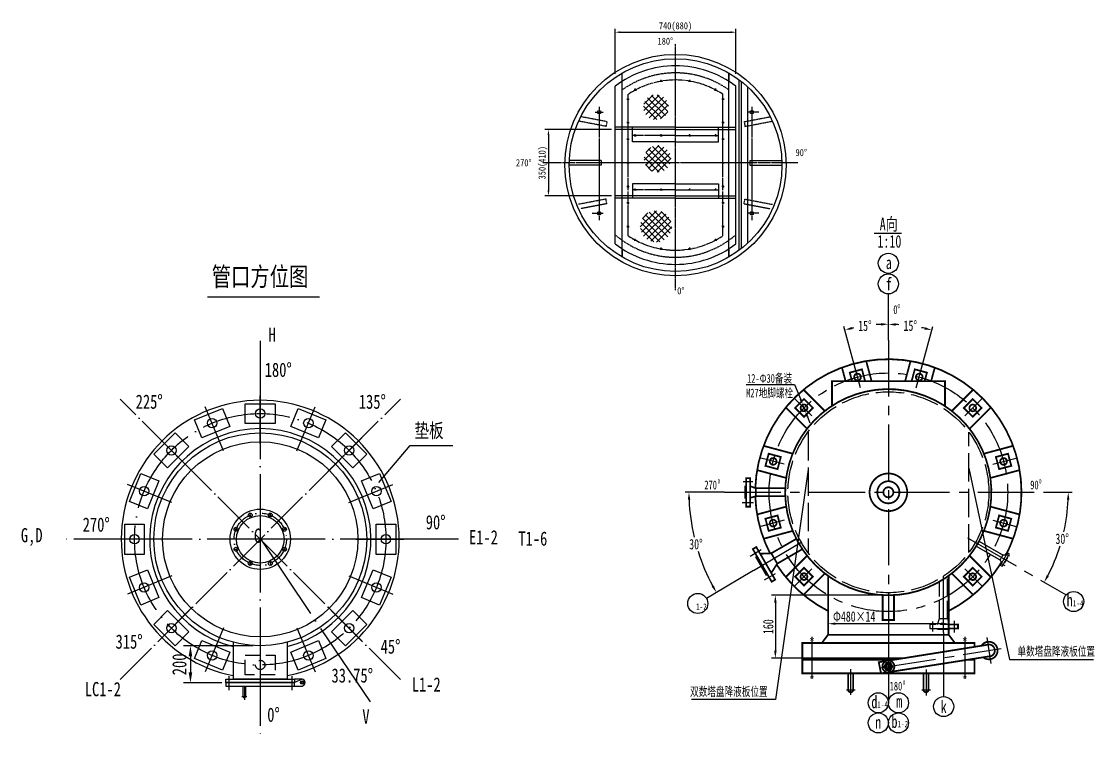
# Model space of a CAD drawing. Extents: x -399 to 594, y 0 to 841.
# Drawn here: x -398.5 to -35.7, y 577.5 to 819.8 of the extents above; entities that cross this region are included whole.
import ezdxf

# ---------------------------------------------------------------- set-up
doc = ezdxf.new("R2010")
doc.units = 0
for name, pattern in [('ACAD_ISO02W100', [15, 12, -3]), ('CENTER2', [28.575, 19.05, -3.175, 3.175, -3.175]), ('DASHDOT-L', [90, 80, -5, 0, -5]), ('DASHDOT-M', [36, 30, -3, 0, -3]), ('DASHDOT-S', [14, 10, -2, 0, -2]), ('HIDDEN-M', [7, 5, -2])]:
    doc.linetypes.add(name, pattern=pattern)
doc.layers.get('0').update_dxf_attribs({"linetype": 'CONTINUOUS'})
doc.layers.get('DEFPOINTS').update_dxf_attribs({"linetype": 'CONTINUOUS'})
for name, color, linetype in [('CDR_DIM', 7, 'CONTINUOUS'), ('CDR_DWG1', 4, 'CONTINUOUS'), ('CDR_DWG3', 1, 'DASHDOT-M'), ('CDR_DWG5', 6, 'HIDDEN-M'), ('中心层', 1, 'CENTER2'), ('剖面层', 4, 'CONTINUOUS'), ('实线层', 5, 'CONTINUOUS'), ('标注层', 3, 'CONTINUOUS')]:
    doc.layers.add(name, color=color, linetype=linetype)
doc.styles.add('HZ', font='SIMFANG.TTF', dxfattribs={"width": 0.75, "height": 60})
doc.styles.get("Standard").update_dxf_attribs({"font": 'SIMFANG.TTF', "width": 0.7})
doc.dimstyles.get("Standard").update_dxf_attribs({"dimscale": 0, "dimtxt": 3.5, "dimasz": 2.5, "dimexe": 1.25, "dimexo": 0, "dimtad": 1, "dimdec": 0, "dimzin": 1, "dimdsep": 46, "dimlunit": 6, "dimtxsty": 'Standard', "dimcen": 2.5, "dimadec": 0, "dimazin": 0, "dimtp": 1, "dimtm": 2, "dimtfac": 1, "dimtdec": 0, "dimtmove": 0, "dimatfit": 3, "dimfxl": 0, "dimtolj": 1, "dimtzin": 9, "dimarcsym": 0})
pattern_1 = [(45, (384, -3815), (-26.5165, 26.5165), []), (135, (384, -3815), (-26.5165, -26.5165), [])]

# ---------------------------------------------------------------- blocks, each defined once
blk = doc.blocks.new('*D0')
at = {"layer": 'DEFPOINTS', "color": 0}
for p in [(-160.59, 660.45), (-50.21, 660.45), (-171.57, 648.65), (-132.33, 644.93), (-150.74, 633.99)]:
    blk.add_point(p, dxfattribs=at)
at = {"layer": '标注层', "color": 0, "lineweight": -2}
for p, q in [((-160.59, 660.45), (-173.88, 660.45)), ((-150.74, 633.99), (-164.38, 625.89))]:
    blk.add_line(p, q, dxfattribs=at)
for start, end in [(182.1564, 193.2436), (197.4934, 208.5589)]:
    blk.add_arc((-106.2, 660.45), 66.43, start, end, dxfattribs=at)
at = {"layer": '标注层', "color": 0}
for points in [[(-173, 657.95), (-172.16, 657.96), (-172.63, 660.45)], [(-164.18, 628.9), (-164.91, 628.49), (-163.31, 626.52)]]:
    blk.add_solid(points, dxfattribs=at)
at = {"layer": '标注层', "color": 0, "insert": (-170.25, 642.86), "char_height": 3.5, "attachment_point": 5}
blk.add_mtext('\\A1;30%%D', dxfattribs=at)
blk = doc.blocks.new('*D1')
at = {"layer": 'DEFPOINTS', "color": 0}
for p in [(-95.26, 716.43), (-105.13, 711.94), (-93.56, 703.66), (-95.67, 695.77), (-105.13, 596.98)]:
    blk.add_point(p, dxfattribs=at)
at = {"layer": '标注层', "color": 0, "lineweight": -2}
for p, q in [((-105.13, 711.94), (-105.13, 718.54)), ((-93.56, 703.66), (-90.1, 716.56))]:
    blk.add_line(p, q, dxfattribs=at)
for start, end in [(86.3931, 87.4796), (77.5204, 78.5717)]:
    blk.add_arc((-105.13, 660.45), 56.84, start, end, dxfattribs=at)
at = {"layer": '标注层', "color": 0}
for points in [[(-102.64, 716.82), (-102.63, 717.65), (-105.13, 717.29)], [(-92.75, 716.35), (-92.95, 715.54), (-90.42, 715.35)]]:
    blk.add_solid(points, dxfattribs=at)
at = {"layer": '标注层', "color": 0, "insert": (-97.72, 716.8), "char_height": 3.5, "attachment_point": 5}
blk.add_mtext('\\A1;15°', dxfattribs=at)
blk = doc.blocks.new('*D2')
at = {"layer": 'DEFPOINTS', "color": 0}
for p in [(-110.09, 717.13), (-105.13, 711.94), (-116.71, 703.66), (-114.6, 695.77), (-105.13, 596.98)]:
    blk.add_point(p, dxfattribs=at)
at = {"layer": '标注层', "color": 0, "lineweight": -2}
for p, q in [((-105.13, 711.94), (-105.13, 718.59)), ((-116.71, 703.66), (-120.18, 716.61))]:
    blk.add_line(p, q, dxfattribs=at)
for start, end in [(101.9435, 102.482), (92.518, 94.1197)]:
    blk.add_arc((-105.13, 660.45), 56.89, start, end, dxfattribs=at)
at = {"layer": '标注层', "color": 0}
for points in [[(-117.33, 715.59), (-117.53, 716.4), (-119.86, 715.41)], [(-107.64, 717.71), (-107.62, 716.87), (-105.13, 717.34)]]:
    blk.add_solid(points, dxfattribs=at)
at = {"layer": '标注层', "color": 0, "insert": (-113.06, 716.79), "char_height": 3.5, "attachment_point": 5}
blk.add_mtext('\\A1;15°', dxfattribs=at)
blk = doc.blocks.new('*D29')
at = {"color": 0, "lineweight": -2}
for p, q in [((-125.53, 616.72), (-125.53, 614.74)), ((-87.3, 615.99), (-123.03, 615.99)), ((-84.8, 616.72), (-84.8, 614.74))]:
    blk.add_line(p, q, dxfattribs=at)
at = {"color": 0}
for points in [[(-123.03, 616.4), (-123.03, 615.57), (-125.53, 615.99)], [(-87.3, 616.4), (-87.3, 615.57), (-84.8, 615.99)]]:
    blk.add_solid(points, dxfattribs=at)
at = {"layer": 'DEFPOINTS', "color": 0}
for p in [(-125.53, 616.72), (-125.53, 615.99), (-84.8, 616.72)]:
    blk.add_point(p, dxfattribs=at)
at = {"color": 0, "insert": (-116.7, 618.36), "char_height": 3.5, "attachment_point": 5}
blk.add_mtext('\\A1;Φ480×14', dxfattribs=at)
blk = doc.blocks.new('*D30')
at = {"color": 0, "lineweight": -2}
for p, q in [((-105.13, 625.6), (-144.63, 625.6)), ((-143.38, 623.1), (-143.38, 606.85)), ((-134.25, 604.35), (-144.63, 604.35))]:
    blk.add_line(p, q, dxfattribs=at)
at = {"color": 0}
for points in [[(-143.8, 623.1), (-142.96, 623.1), (-143.38, 625.6)], [(-143.8, 606.85), (-142.96, 606.85), (-143.38, 604.35)]]:
    blk.add_solid(points, dxfattribs=at)
at = {"layer": 'DEFPOINTS', "color": 0}
for p in [(-105.13, 625.6), (-143.38, 604.35), (-134.25, 604.35)]:
    blk.add_point(p, dxfattribs=at)
at = {"color": 0, "insert": (-145.76, 614.98), "char_height": 3.5, "attachment_point": 5, "rotation": 90}
blk.add_mtext('\\A1;160', dxfattribs=at)
blk = doc.blocks.new('*D33')
at = {"color": 0, "lineweight": -2}
blk.add_line((-50.21, 660.45), (-42.98, 660.45), dxfattribs=at)
for start, end in [(347.3028, 357.6465), (332.3535, 342.6721)]:
    blk.add_arc((-105.1, 660.45), 60.87, start, end, dxfattribs=at)
at = {"color": 0}
for points in [[(-44.7, 657.96), (-43.87, 657.95), (-44.23, 660.45)], [(-50.82, 632.01), (-51.55, 632.41), (-52.39, 630.02)]]:
    blk.add_solid(points, dxfattribs=at)
at = {"layer": 'DEFPOINTS', "color": 0}
for p in [(-160.59, 660.45), (-50.21, 660.45), (-78.4, 645.04), (-47.9, 639.64), (-44.96, 625.73)]:
    blk.add_point(p, dxfattribs=at)
at = {"color": 0, "insert": (-46.31, 644.7), "char_height": 3.5, "attachment_point": 5}
blk.add_mtext('\\A1;30°', dxfattribs=at)
blk = doc.blocks.new('Y1')
at = {"layer": 'CDR_DWG3'}
h = blk.add_hatch(dxfattribs=at)
h.set_pattern_fill('ANSI37', color=256, scale=300, style=0)
h.set_pattern_definition(pattern_1)
h.paths.add_polyline_path([(1046, 190, 1), (834, 190, 1)])
h = blk.add_hatch(dxfattribs=at)
h.set_pattern_fill('ANSI37', color=256, scale=300, style=0)
h.set_pattern_definition(pattern_1)
h.paths.add_polyline_path([(840, -248, 0.071902), (844.6, -280), (1061.4, -280, 0.071902), (1066, -248, 1)])
h.paths.add_polyline_path([(1061.4, -280), (844.6, -280, 0.747409)])
h.paths.add_polyline_path([(807, -819, 1), (1073, -819, 1)])
at = {"layer": 'CDR_DIM'}
for p, q in [((594, 470.9), (594, 854)), ((639, 824), (1571, 824)), ((1616, 470.9), (1616, 854)), ((564, 0), (0, 0)), ((30, -45), (30, -515)), ((564, -560), (0, -560))]:
    blk.add_line(p, q, dxfattribs=at)
for points in [[(639, 831.5), (639, 816.5), (594, 824)], [(1571, 831.5), (1571, 816.5), (1616, 824)], [(22.5, -45), (37.5, -45), (30, 0)], [(22.5, -515), (37.5, -515), (30, -560)]]:
    blk.add_solid(points, dxfattribs=at)
at = {"layer": 'CDR_DWG1'}
for p, q in [((655, 409.3), (655, 479.4)), ((1555, 479.4), (1555, 409.3)), ((594, -966.7), (594, 366.7)), ((985, 409.9), (974, 409.9)), ((974, 409.9), (985, 409.9)), ((985, 403.9), (985, 421.9)), ((985, 409.9), (985, 409.9)), ((985, 409.9), (985, 409.9)), ((985, 409.9), (985, 403.9)), ((985, 409.9), (994, 409.9)), ((1225, 409.9), (1214, 409.9)), ((1214, 409.9), (1225, 409.9)), ((1225, 403.9), (1225, 421.9)), ((1225, 409.9), (1225, 409.9)), ((1225, 409.9), (1225, 409.9)), ((1225, 409.9), (1225, 403.9)), ((1225, 409.9), (1234, 409.9)), ((1616, -966.7), (1616, 366.7)), ((1643, -1021.5), (1643, 421.5)), ((1663, -1006.1), (1663, 406.1)), ((765, 334.7), (754, 334.7)), ((754, 334.7), (765, 334.7)), ((765, 328.7), (765, 346.7)), ((765, 334.7), (765, 334.7)), ((765, 334.7), (765, 334.7)), ((765, 334.7), (765, 328.7)), ((765, 334.7), (774, 334.7)), ((1445, 334.7), (1434, 334.7)), ((1434, 334.7), (1445, 334.7)), ((1445, 328.7), (1445, 346.7)), ((1445, 334.7), (1445, 334.7)), ((1445, 334.7), (1445, 334.7)), ((1445, 334.7), (1445, 328.7)), ((1445, 334.7), (1454, 334.7)), ((1716.7, -960.2), (1716.7, 360.2)), ((694, 259), (705, 259)), ((705, 259), (694, 259)), ((705, 253), (705, 271)), ((705, 259), (714, 259)), ((705, 259), (705, 253)), ((705, 259), (705, 259)), ((705, 259), (705, 259)), ((1505, 259), (1496, 259)), ((1505, 253), (1505, 271)), ((1505, 259), (1505, 259)), ((1505, 259), (1505, 259)), ((1505, 259), (1516, 259)), ((1516, 259), (1505, 259)), ((1505, 259), (1505, 253)), ((1105, 20), (594, 20)), ((1105, 0), (594, 0)), ((694, 59), (705, 59)), ((705, 59), (694, 59)), ((705, 53), (705, 71)), ((705, 59), (714, 59)), ((705, 59), (705, 53)), ((705, 59), (705, 59)), ((705, 59), (705, 59)), ((1105, 20), (1616, 20)), ((1105, 0), (1616, 0)), ((1505, 59), (1496, 59)), ((1505, 53), (1505, 71)), ((1505, 59), (1505, 59)), ((1505, 59), (1505, 59)), ((1505, 59), (1516, 59)), ((1516, 59), (1505, 59)), ((1505, 59), (1505, 53)), ((694, -80), (705, -80)), ((705, -80), (694, -80)), ((705, -86), (705, -68)), ((705, -80), (714, -80)), ((705, -80), (705, -86)), ((705, -80), (705, -80)), ((705, -80), (705, -80)), ((754, -51), (765, -51)), ((765, -51), (754, -51)), ((765, -57), (765, -39)), ((765, -51), (774, -51)), ((765, -51), (765, -57)), ((765, -51), (765, -51)), ((765, -51), (765, -51)), ((985, -51), (974, -51)), ((974, -51), (985, -51)), ((985, -57), (985, -39)), ((985, -51), (985, -51)), ((985, -51), (985, -51)), ((985, -51), (985, -57)), ((985, -51), (994, -51)), ((1225, -51), (1214, -51)), ((1214, -51), (1225, -51)), ((1225, -57), (1225, -39)), ((1225, -51), (1225, -51)), ((1225, -51), (1225, -51)), ((1225, -51), (1225, -57)), ((1225, -51), (1234, -51)), ((1445, -51), (1434, -51)), ((1434, -51), (1445, -51)), ((1445, -57), (1445, -39)), ((1445, -51), (1445, -51)), ((1445, -51), (1445, -51)), ((1445, -51), (1445, -57)), ((1445, -51), (1454, -51)), ((1505, -80), (1496, -80)), ((1505, -86), (1505, -68)), ((1505, -80), (1505, -80)), ((1505, -80), (1505, -80)), ((1505, -80), (1516, -80)), ((1516, -80), (1505, -80)), ((1505, -80), (1505, -86)), ((705, -286), (705, -268)), ((1505, -286), (1505, -268)), ((694, -280), (705, -280)), ((705, -280), (694, -280)), ((705, -280), (714, -280)), ((705, -280), (705, -286)), ((705, -280), (705, -280)), ((705, -280), (705, -280)), ((1505, -280), (1496, -280)), ((1505, -280), (1505, -280)), ((1505, -280), (1505, -280)), ((1505, -280), (1516, -280)), ((1516, -280), (1505, -280)), ((1505, -280), (1505, -286)), ((705, -480), (694, -480)), ((694, -480), (705, -480)), ((705, -480), (705, -474)), ((705, -474), (705, -492)), ((705, -480), (705, -480)), ((705, -480), (705, -480)), ((705, -480), (714, -480)), ((765, -509), (754, -509)), ((754, -509), (765, -509)), ((765, -515), (765, -497)), ((765, -509), (765, -509)), ((765, -509), (765, -509)), ((765, -509), (765, -515)), ((765, -509), (774, -509)), ((985, -509), (974, -509)), ((974, -509), (985, -509)), ((985, -515), (985, -497)), ((985, -509), (985, -509)), ((985, -509), (985, -509)), ((985, -509), (985, -515)), ((985, -509), (994, -509)), ((1225, -509), (1214, -509)), ((1214, -509), (1225, -509)), ((1225, -515), (1225, -497)), ((1225, -509), (1225, -509)), ((1225, -509), (1225, -509)), ((1225, -509), (1225, -515)), ((1225, -509), (1234, -509)), ((1445, -509), (1434, -509)), ((1434, -509), (1445, -509)), ((1445, -515), (1445, -497)), ((1445, -509), (1445, -509)), ((1445, -509), (1445, -509)), ((1445, -509), (1445, -515)), ((1445, -509), (1454, -509)), ((1505, -480), (1496, -480)), ((1505, -474), (1505, -492)), ((1505, -480), (1505, -474)), ((1516, -480), (1505, -480)), ((1505, -480), (1516, -480)), ((1505, -480), (1505, -480)), ((1505, -480), (1505, -480)), ((1105, -560), (594, -560)), ((1105, -580), (594, -580)), ((705, -619), (694, -619)), ((694, -619), (705, -619)), ((705, -619), (705, -613)), ((705, -613), (705, -631)), ((705, -619), (705, -619)), ((705, -619), (705, -619)), ((705, -619), (714, -619)), ((1105, -560), (1616, -560)), ((1105, -580), (1616, -580)), ((1505, -619), (1496, -619)), ((1505, -613), (1505, -631)), ((1505, -619), (1505, -613)), ((1516, -619), (1505, -619)), ((1505, -619), (1516, -619)), ((1505, -619), (1505, -619)), ((1505, -619), (1505, -619)), ((705, -819), (705, -813)), ((705, -813), (705, -831)), ((1505, -813), (1505, -831)), ((1505, -819), (1505, -813)), ((705, -819), (694, -819)), ((694, -819), (705, -819)), ((705, -819), (705, -819)), ((705, -819), (705, -819)), ((705, -819), (714, -819)), ((1505, -819), (1496, -819)), ((1516, -819), (1505, -819)), ((1505, -819), (1516, -819)), ((1505, -819), (1505, -819)), ((1505, -819), (1505, -819)), ((765, -934.7), (754, -934.7)), ((754, -934.7), (765, -934.7)), ((765, -940.7), (765, -922.7)), ((765, -934.7), (765, -934.7)), ((765, -934.7), (765, -934.7)), ((765, -934.7), (765, -940.7)), ((765, -934.7), (774, -934.7)), ((1445, -934.7), (1434, -934.7)), ((1434, -934.7), (1445, -934.7)), ((1445, -940.7), (1445, -922.7)), ((1445, -934.7), (1445, -934.7)), ((1445, -934.7), (1445, -934.7)), ((1445, -934.7), (1445, -940.7)), ((1445, -934.7), (1454, -934.7)), ((655, -1009.3), (655, -1079.4)), ((985, -1009.9), (974, -1009.9)), ((974, -1009.9), (985, -1009.9)), ((985, -1015.9), (985, -997.9)), ((985, -1009.9), (985, -1009.9)), ((985, -1009.9), (985, -1009.9)), ((985, -1009.9), (985, -1015.9)), ((985, -1009.9), (994, -1009.9)), ((1225, -1009.9), (1214, -1009.9)), ((1214, -1009.9), (1225, -1009.9)), ((1225, -1015.9), (1225, -997.9)), ((1225, -1009.9), (1225, -1009.9)), ((1225, -1009.9), (1225, -1009.9)), ((1225, -1009.9), (1225, -1015.9)), ((1225, -1009.9), (1234, -1009.9)), ((1555, -1009.3), (1555, -1079.4))]:
    blk.add_line(p, q, dxfattribs=at)
for centre, radius in [((1105, -300), 936.5), ((1105, -300), 900), ((459, 148), 15), ((1751, 148), 15), ((459, -708), 15), ((1751, -708), 15)]:
    blk.add_circle(centre, radius, dxfattribs=at)
for start, end in [(90, 127.46909), (52.53091, 90), (232.53091, 270), (270, 307.46909)]:
    blk.add_arc((1105, -300), 840, start, end, dxfattribs=at)
at = {"layer": 'CDR_DWG3', "linetype": 'DASHDOT-S'}
blk.add_line((1105, -1358), (1105, 727), dxfattribs=at)
at = {"layer": 'CDR_DWG3'}
for p, q in [((705, -898.7), (705, 298.7)), ((1505, -898.7), (1505, 298.7)), ((459, 193), (459, -765)), ((1751, 193), (1751, -765)), ((425, 148), (493, 148)), ((1811, 148), (1717, 148)), ((2141, -280), (-19, -280)), ((399, -708), (493, -708)), ((1811, -708), (1717, -708))]:
    blk.add_line(p, q, dxfattribs=at)
at = {"layer": 'CDR_DWG3', "color": 1}
for p, q in [((1105, -51), (742, -51)), ((1105, -51), (1468, -51)), ((1105, -509), (742, -509)), ((1105, -509), (1468, -509))]:
    blk.add_line(p, q, dxfattribs=at)
at = {"layer": 'CDR_DWG3'}
for start, end in [(90, 123.74899), (56.25101, 90), (236.25101, 270), (270, 303.74899)]:
    blk.add_arc((1105, -300), 720, start, end, dxfattribs=at)
at = {"layer": 'CDR_DWG5'}
for p, q in [((655, -1079.4), (655, 479.4)), ((1555, -1079.4), (1555, 479.4)), ((524.8, 66.9), (303.5, 109.3)), ((1685.2, 66.9), (1906.5, 109.3)), ((517.2, 27.6), (285.5, 72)), ((524.8, 66.9), (517.2, 27.6)), ((742, -102), (742, 20)), ((1468, -102), (1468, 20)), ((1685.2, 66.9), (1692.8, 27.6)), ((1692.8, 27.6), (1924.5, 72)), ((1105, -102), (742, -102)), ((1105, -102), (1468, -102)), ((476, -260), (205.9, -260)), ((476, -260), (476, -300)), ((1734, -260), (2004.1, -260)), ((1734, -260), (1734, -300)), ((476, -300), (205, -300)), ((1734, -300), (2005, -300)), ((1105, -458), (742, -458)), ((742, -458), (742, -580)), ((1105, -458), (1468, -458)), ((1468, -458), (1468, -580)), ((517.2, -587.6), (285.5, -632)), ((524.8, -626.9), (303.5, -669.3)), ((524.8, -626.9), (517.2, -587.6)), ((1685.2, -626.9), (1692.8, -587.6)), ((1685.2, -626.9), (1906.5, -669.3)), ((1692.8, -587.6), (1924.5, -632))]:
    blk.add_line(p, q, dxfattribs=at)
for start, end in [(90, 125.23442), (54.76558, 90), (229.07063, 270), (270, 310.92937)]:
    blk.add_arc((1105, -300), 780, start, end, dxfattribs=at)
at = {"layer": 'CDR_DIM', "char_height": 60, "attachment_point": 5, "style": 'HZ'}
for s, insert in [('\\A1;740(880)', (1105, 870.5)), ('180°', (1019, 747.5)), ('90°', (2169, -194.5)), ('270°', (-179, -280.5)), ('0°', (1150, -1364.5))]:
    blk.add_mtext(s, dxfattribs=dict(at, insert=insert))
at = {"layer": 'CDR_DIM', "insert": (-16.5, -280), "char_height": 60, "attachment_point": 5, "rotation": 90, "style": 'HZ'}
blk.add_mtext('\\A1;350(410)', dxfattribs=at)

msp = doc.modelspace()

# ---------------------------------------------------------------- linework, layer by layer
at = {"color": 0, "linetype": 'ByBlock'}
msp.add_line((-133.26, 687.94), (-134.11, 690.07), dxfattribs=at)
for p, q in [((-119.27, 593.64), (-116.36, 593.64)), ((-93.77, 593.64), (-90.86, 593.64))]:
    msp.add_line(p, q)
for points, const_width in [([(-65.27, 639.16), (-66.36, 639.2), (-66.84, 638.37)], 0.425), ([(-66.74, 636.61), (-67.32, 637.54), (-66.84, 638.37)], 0.425), ([(-131.71, 611.08), (-130.39, 610.33)], 0.17), ([(-130.28, 611.11), (-131.65, 610.33)], 0.17), ([(-79.98, 611.11), (-78.61, 610.33)], 0.17), ([(-78.56, 611.08), (-79.88, 610.33)], 0.17), ([(-131.71, 598.3), (-130.39, 597.54)], 0.17), ([(-130.28, 598.33), (-131.65, 597.54)], 0.17), ([(-79.98, 598.33), (-78.61, 597.54)], 0.17), ([(-78.56, 598.3), (-79.88, 597.54)], 0.17)]:
    msp.add_lwpolyline(points, dxfattribs=dict(const_width=const_width))
msp.add_lwpolyline([(-65.19, 639.13), (-66.36, 639.2)])
at = {"const_width": 0.595}
for points in [[(-118.75, 593.64, 1), (-117.02, 593.64, 1)], [(-93.25, 593.64, 1), (-91.52, 593.64, 1)]]:
    msp.add_lwpolyline(points, format="xyb", dxfattribs=at)
at = {"layer": 'CDR_DIM'}
for p, q in [((-335.54, 726.64), (-297.62, 726.64)), ((-277.54, 663.76), (-266.98, 676.32)), ((-266.98, 676.32), (-252.5, 676.32)), ((-320.11, 608.53), (-343.74, 608.53)), ((-341.34, 604.93), (-341.34, 599.52)), ((-330.76, 595.92), (-343.74, 595.92))]:
    msp.add_line(p, q, dxfattribs=at)
for points in [[(-341.94, 604.93), (-340.74, 604.93), (-341.34, 608.53)], [(-341.94, 599.52), (-340.74, 599.52), (-341.34, 595.92)]]:
    msp.add_solid(points, dxfattribs=at)
at = {"layer": 'CDR_DWG1'}
for p, q in [((-322.81, 683.79), (-322.81, 690.39)), ((-322.81, 690.39), (-312.61, 690.39)), ((-312.61, 690.39), (-312.61, 683.79)), ((-339.97, 684.95), (-330.54, 688.86)), ((-330.54, 688.86), (-328.02, 682.76)), ((-307.41, 682.76), (-304.88, 688.86)), ((-304.88, 688.86), (-295.46, 684.95)), ((-337.44, 678.85), (-339.97, 684.95)), ((-328.02, 682.76), (-337.44, 678.85)), ((-312.61, 683.79), (-322.81, 683.79)), ((-297.98, 678.85), (-307.41, 682.76)), ((-295.46, 684.95), (-297.98, 678.85)), ((-353.73, 673.36), (-346.52, 680.57)), ((-346.52, 680.57), (-341.85, 675.91)), ((-293.57, 675.91), (-288.9, 680.57)), ((-288.9, 680.57), (-281.69, 673.36)), ((-341.85, 675.91), (-349.06, 668.69)), ((-286.36, 668.69), (-293.57, 675.91)), ((-349.06, 668.69), (-353.73, 673.36)), ((-281.69, 673.36), (-286.36, 668.69)), ((-362.01, 657.38), (-358.11, 666.81)), ((-358.11, 666.81), (-352.01, 664.28)), ((-352.01, 664.28), (-355.92, 654.86)), ((-283.41, 664.28), (-277.31, 666.81)), ((-279.51, 654.86), (-283.41, 664.28)), ((-277.31, 666.81), (-273.41, 657.38)), ((-355.92, 654.86), (-362.01, 657.38)), ((-273.41, 657.38), (-279.51, 654.86)), ((-363.55, 649.65), (-356.95, 649.65)), ((-363.55, 639.45), (-363.55, 649.65)), ((-356.95, 649.65), (-356.95, 639.45)), ((-278.47, 649.65), (-271.87, 649.65)), ((-278.47, 639.45), (-278.47, 649.65)), ((-271.87, 649.65), (-271.87, 639.45)), ((-356.95, 639.45), (-363.55, 639.45)), ((-271.87, 639.45), (-278.47, 639.45)), ((-362.01, 631.72), (-355.92, 634.25)), ((-358.11, 622.3), (-362.01, 631.72)), ((-355.92, 634.25), (-352.01, 624.83)), ((-283.41, 624.83), (-279.51, 634.25)), ((-279.51, 634.25), (-273.41, 631.72)), ((-273.41, 631.72), (-277.31, 622.3)), ((-352.01, 624.83), (-358.11, 622.3)), ((-277.31, 622.3), (-283.41, 624.83)), ((-353.73, 615.75), (-349.06, 620.41)), ((-349.06, 620.41), (-341.85, 613.2)), ((-293.57, 613.2), (-286.36, 620.41)), ((-286.36, 620.41), (-281.69, 615.75)), ((-346.52, 608.53), (-353.73, 615.75)), ((-281.69, 615.75), (-288.9, 608.53)), ((-341.85, 613.2), (-346.52, 608.53)), ((-339.97, 604.15), (-337.44, 610.25)), ((-337.44, 610.25), (-328.02, 606.35)), ((-326.87, 609.72), (-326.87, 597.25)), ((-308.55, 609.72), (-308.55, 597.25)), ((-307.41, 606.35), (-297.98, 610.25)), ((-297.98, 610.25), (-295.46, 604.15)), ((-288.9, 608.53), (-293.57, 613.2)), ((-328.02, 606.35), (-330.54, 600.25)), ((-304.88, 600.25), (-307.41, 606.35)), ((-330.54, 600.25), (-339.97, 604.15)), ((-295.46, 604.15), (-304.88, 600.25)), ((-329.32, 597.25), (-306.1, 597.25)), ((-329.32, 596.05), (-329.32, 597.25)), ((-329.32, 595.92), (-329.32, 596.05)), ((-306.1, 596.05), (-329.32, 596.05)), ((-329.32, 595.92), (-329.32, 594.88)), ((-306.1, 595.92), (-329.32, 595.92)), ((-308.55, 597.25), (-326.87, 597.25)), ((-303.52, 597.25), (-306.1, 596.07)), ((-303.52, 597.25), (-306.1, 597.25)), ((-306.1, 597.25), (-306.1, 596.05)), ((-306.1, 596.05), (-306.1, 595.92)), ((-306.1, 594.88), (-306.1, 595.92)), ((-329.32, 594.88), (-306.1, 594.88)), ((-323.52, 591.27), (-323.52, 594.88)), ((-322.66, 594.88), (-322.66, 591.27)), ((-306.1, 594.88), (-303.52, 594.88))]:
    msp.add_line(p, q, dxfattribs=at)
for centre, radius in [((-317.71, 687.09), 1.59), ((-333.99, 683.86), 1.59), ((-301.43, 683.86), 1.59), ((-317.71, 644.55), 36.02), ((-317.71, 644.55), 33.03), ((-347.79, 674.63), 1.59), ((-287.63, 674.63), 1.59), ((-357.01, 660.83), 1.59), ((-278.41, 660.83), 1.59), ((-317.71, 644.55), 10.2), ((-321.1, 652.73), 0.66), ((-314.32, 652.73), 0.66), ((-317.71, 644.55), 8.04), ((-360.25, 644.55), 1.59), ((-325.89, 647.94), 0.66), ((-309.54, 647.94), 0.66), ((-275.17, 644.55), 1.59), ((-325.89, 641.17), 0.66), ((-309.54, 641.17), 0.66), ((-321.1, 636.38), 0.66), ((-314.32, 636.38), 0.66), ((-357.01, 628.27), 1.59), ((-278.41, 628.27), 1.59), ((-347.79, 614.47), 1.59), ((-287.63, 614.47), 1.59), ((-333.99, 605.25), 1.59), ((-301.43, 605.25), 1.59), ((-303.52, 596.07), 0.602), ((-303.52, 596.07), 0.301)]:
    msp.add_circle(centre, radius, dxfattribs=at)
for centre, radius, start, end in [((-317.71, 644.55), 47.04, 281.2297, 258.7703), ((-317.71, 644.55), 37.44, 284.1627, 255.8373), ((-303.76, 596.07), 1.21, 281.3649, 78.6351), ((-323.09, 591.33), 0.434, 188.0693, 351.9307)]:
    msp.add_arc(centre, radius, start, end, dxfattribs=at)
at = {"layer": 'CDR_DWG3', "linetype": 'DASHDOT-L', "ltscale": 0.5}
for p, q in [((-317.71, 711.66), (-317.71, 577.45)), ((-250.61, 644.55), (-384.81, 644.55))]:
    msp.add_line(p, q, dxfattribs=at)
at = {"layer": 'CDR_DWG3', "linetype": 'DASHDOT-L'}
for p, q in [((-317.71, 676.95), (-317.71, 693.13)), ((-330.11, 674.49), (-336.3, 689.43)), ((-305.31, 674.49), (-299.12, 689.43)), ((-340.62, 667.46), (-352.06, 678.9)), ((-294.8, 667.46), (-283.36, 678.9)), ((-347.65, 656.95), (-362.59, 663.14)), ((-287.78, 656.95), (-272.83, 663.14)), ((-350.11, 644.55), (-366.29, 644.55)), ((-285.31, 644.55), (-269.14, 644.55)), ((-347.65, 632.15), (-362.59, 625.96)), ((-287.78, 632.15), (-272.83, 625.96)), ((-340.62, 621.64), (-352.06, 610.2)), ((-294.8, 621.64), (-283.36, 610.2)), ((-330.11, 614.62), (-336.3, 599.68)), ((-305.31, 614.62), (-299.12, 599.68)), ((-317.71, 612.15), (-317.71, 595.98))]:
    msp.add_line(p, q, dxfattribs=at)
at = {"layer": 'CDR_DWG3', "ltscale": 0.5}
for p, q in [((-270.26, 597.1), (-365.16, 692)), ((-365.16, 597.1), (-270.26, 692))]:
    msp.add_line(p, q, dxfattribs=at)
at = {"layer": 'CDR_DWG3', "linetype": 'DASHDOT-S'}
for p, q in [((-317.71, 656.79), (-317.71, 632.31)), ((-320.8, 652), (-321.4, 653.46)), ((-314.63, 652), (-314.02, 653.46)), ((-325.16, 647.64), (-326.62, 648.24)), ((-310.27, 647.64), (-308.8, 648.24)), ((-305.47, 644.55), (-329.95, 644.55)), ((-325.16, 641.47), (-326.62, 640.86)), ((-310.27, 641.47), (-308.8, 640.86)), ((-320.8, 637.11), (-321.4, 635.65)), ((-314.63, 637.11), (-314.02, 635.65)), ((-328.36, 598.28), (-328.36, 593.47)), ((-307.07, 598.28), (-307.07, 593.47)), ((-323.09, 594.88), (-323.09, 590.24)), ((-322.23, 591.27), (-323.95, 591.27))]:
    msp.add_line(p, q, dxfattribs=at)
at = {"layer": 'CDR_DWG3'}
msp.add_line((-317.45, 644.32), (-280.4, 589.29), dxfattribs=at)
msp.add_circle((-317.71, 644.55), 42.54, dxfattribs=at)
at = {"layer": 'CDR_DWG3', "linetype": 'DASHDOT-S'}
msp.add_circle((-317.71, 644.55), 8.85, dxfattribs=at)
at = {"layer": 'CDR_DWG5'}
for p, q in [((-322.81, 598.71), (-322.81, 605.31)), ((-322.81, 605.31), (-312.61, 605.31)), ((-312.61, 605.31), (-312.61, 598.71)), ((-312.61, 598.71), (-322.81, 598.71))]:
    msp.add_line(p, q, dxfattribs=at)
msp.add_circle((-317.71, 602.01), 1.59, dxfattribs=at)
at = {"layer": 'DEFPOINTS', "color": 0, "linetype": 'ByBlock'}
for p in [(-134.11, 690.07), (-133.26, 687.94)]:
    msp.add_point(p, dxfattribs=at)
at = {"layer": '中心层'}
for p, q in [((-105.13, 711.94), (-105.13, 596.98)), ((-114.6, 695.77), (-116.71, 703.66)), ((-95.67, 695.77), (-93.56, 703.66)), ((-130.99, 686.31), (-136.77, 692.09)), ((-79.28, 686.31), (-73.5, 692.09)), ((-140.45, 669.92), (-148.34, 672.03)), ((-69.81, 669.92), (-61.92, 672.03)), ((-154.32, 664.1), (-150.96, 664.1)), ((-160.59, 660.45), (-50.21, 660.45)), ((-150.76, 656.87), (-154.61, 656.87)), ((-140.45, 650.99), (-148.34, 648.88)), ((-69.81, 650.99), (-61.92, 648.88)), ((-150.74, 633.99), (-132.33, 644.93)), ((-78.4, 645.04), (-44.96, 625.73)), ((-148.15, 640.93), (-151.9, 638.76)), ((-64.05, 638.84), (-65.51, 639.68)), ((-67.4, 636.6), (-65.73, 635.64)), ((-143.42, 632.86), (-147.18, 630.69)), ((-130.99, 634.6), (-136.77, 628.82)), ((-86.43, 613.03), (-86.43, 634.18)), ((-79.28, 634.6), (-73.5, 628.82)), ((-82.82, 616.9), (-82.82, 613.05)), ((-90.05, 613.35), (-90.05, 616.7)), ((-131.02, 611.49), (-131.02, 597.36)), ((-79.25, 611.49), (-79.25, 597.36)), ((-71.83, 611.27), (-70.44, 602.5)), ((-107.98, 601.01), (-66.9, 607.58)), ((-117.88, 591.95), (-117.88, 600.54)), ((-92.38, 600.44), (-92.38, 591.67))]:
    msp.add_line(p, q, dxfattribs=at)
msp.add_circle((-105.13, 660.45), 40.38, dxfattribs=at)
at = {"layer": '剖面层'}
for p, q in [((-109.99, 748.12), (-100.68, 748.12)), ((-105.13, 715.77), (-105.13, 727.57)), ((-164.22, 625.98), (-166.7, 624.54)), ((-86.43, 613.03), (-86.43, 591.33)), ((-108.38, 602.96), (-71.13, 608.92)), ((-105.13, 609.45), (-105.13, 589.2)), ((-108.38, 602.96), (-107.59, 599.08)), ((-107.59, 599.08), (-71.13, 604.91))]:
    msp.add_line(p, q, dxfattribs=at)
for centre in [(-105.13, 737.95), (-105.13, 730.97), (-169.64, 622.83), (-42.42, 623.47), (-108.53, 589.2), (-101.73, 589.2), (-86.43, 587.93), (-108.53, 582.4), (-101.73, 582.4)]:
    msp.add_circle(centre, 3.4, dxfattribs=at)
at = {"layer": '实线层', "linetype": 'ACAD_ISO02W100', "ltscale": 0.8}
for p, q in [((-132.33, 680.85), (-132.33, 640.05)), ((-77.93, 640.05), (-77.93, 680.85))]:
    msp.add_line(p, q, dxfattribs=at)
at = {"layer": '实线层', "const_width": 0.595}
for points in [[(-60.08, 660.45, 0.984693), (-150.16, 661.84)], [(-65.43, 639.16, 0.018464), (-63.97, 642.15, 0.112441), (-60.1, 661.78)], [(-150.16, 659.12, 0.113277), (-145.08, 639.62, 0.113277)], [(-143.05, 636.13, 0.133398), (-125.53, 620.29, 0.133398)], [(-84.73, 620.29, 0.137539), (-66.83, 636.75, 0.137539)], [(-73.03, 604.61, 2.626765), (-73.63, 608.52, 2.626765)], [(-71.37, 604.88, 1.280597), (-71.88, 608.8, 1.280597)]]:
    msp.add_lwpolyline(points, format="xyb", dxfattribs=at)
at = {"layer": '实线层'}
for points, const_width in [([(-112.64, 704.87), (-110.82, 698.1)], 0.595), ([(-97.63, 704.87), (-99.45, 698.1)], 0.595), ([(-120.85, 702.67), (-119.62, 698.1)], 0.595), ([(-113.02, 698.1), (-114.08, 702.06), (-118.19, 700.96), (-117.42, 698.1)], 0.595), ([(-92.85, 698.1), (-92.08, 700.96), (-96.19, 702.06), (-97.25, 698.1)], 0.595), ([(-89.42, 702.67), (-90.65, 698.1)], 0.595), ([(-85.95, 689.55), (-85.95, 696.4), (-85.95, 698.1), (-124.2, 698.1), (-124.2, 696.5), (-124.2, 689.63)], 0.595), ([(-133.84, 695.17), (-126.59, 687.92)], 0.595), ([(-76.43, 695.17), (-83.68, 687.92)], 0.595), ([(-139.85, 689.16), (-132.6, 681.91)], 0.595), ([(-70.42, 689.16), (-77.67, 681.91)], 0.595), ([(-147.35, 676.17), (-137.45, 673.51)], 0.595), ([(-62.91, 676.17), (-72.82, 673.51)], 0.595), ([(-149.55, 667.96), (-139.65, 665.3)], 0.595), ([(-60.71, 667.96), (-70.62, 665.3)], 0.595), ([(-153.28, 658.57), (-153.62, 658.57), (-153.62, 662.4), (-153.28, 662.4)], 0.595), ([(-151.92, 662.52), (-149.96, 661.84), (-149.96, 659.12), (-151.92, 658.57)], 0.595), ([(-149.96, 661.84), (-139.96, 661.84)], 0.595), ([(-149.96, 659.12), (-139.96, 659.12)], 0.595), ([(-149.55, 652.95), (-139.65, 655.61)], 0.595), ([(-60.71, 652.95), (-70.62, 655.61)], 0.595), ([(-147.35, 644.74), (-137.45, 647.4)], 0.595), ([(-62.91, 644.74), (-72.82, 647.4)], 0.595), ([(-144.75, 639.81), (-136.23, 644.73)], 0.595), ([(-74.48, 643.88), (-66.36, 639.2), (-67.32, 637.54), (-75.43, 642.22)], 0.425), ([(-146.31, 632.27), (-150.05, 638.75)], 0.595), ([(-142.75, 636.3), (-134.21, 641.24)], 0.595), ([(-139.85, 631.75), (-132.6, 639)], 0.595), ([(-70.42, 631.75), (-77.67, 639)], 0.595), ([(-65.88, 636.71), (-65.74, 636.63), (-64.78, 638.28), (-64.93, 638.37)], 0.425), ([(-133.84, 625.74), (-126.59, 632.99)], 0.595), ([(-125.53, 632.2), (-125.53, 612.25)], 0.595), ([(-84.73, 632.2), (-84.73, 612.25)], 0.595), ([(-76.43, 625.74), (-83.68, 632.99)], 0.595), ([(-103.22, 625.66), (-103.22, 617.23), (-107.05, 617.23), (-107.05, 625.66)], 0.595), ([(-84.52, 615.75), (-81.55, 615.75), (-81.55, 614.39), (-84.52, 614.39)], 0.595), ([(-76.02, 608.14), (-76.02, 609.45), (-134.25, 609.45), (-134.25, 604.35), (-99.68, 604.35)], 0.595), ([(-127.66, 609.45), (-125.53, 612.25), (-84.73, 612.25), (-82.61, 609.45)], 0.595), ([(-71.88, 608.8), (-108.38, 602.96), (-107.61, 599.17), (-71.13, 604.91)], 0.595), ([(-134.25, 603.27), (-134.25, 599.17), (-76.02, 599.17), (-76.02, 603.76), (-78.47, 603.76)], 0.595), ([(-103.4, 603.76), (-134.25, 603.76), (-134.25, 603.27)], 0.595), ([(-118.73, 593.46), (-118.73, 599.17)], 0.595), ([(-117.03, 593.46), (-117.03, 599.17)], 0.595), ([(-93.23, 593.46), (-93.23, 599.17)], 0.595), ([(-91.53, 593.46), (-91.53, 599.17)], 0.595), ([(-118.75, 593.64), (-118.75, 593.64)], 0.595), ([(-117.03, 593.46), (-117.03, 593.64)], 0.595), ([(-93.25, 593.64), (-93.25, 593.57)], 0.595), ([(-93.25, 593.64), (-93.25, 593.64)], 0.595), ([(-91.53, 593.46), (-91.53, 593.64)], 0.595), ([(-91.53, 593.46), (-91.53, 593.64)], 0.595)]:
    msp.add_lwpolyline(points, dxfattribs=dict(at, const_width=const_width))
at = {"layer": '实线层', "const_width": 0.595}
for points in [[(-115.33, 700.57, 5.571001), (-114.66, 700.14, 0.179501)], [(-93.9, 700.29, 5.571001), (-93.54, 699.58, 0.179501)], [(-73.79, 645.21, 28.543603), (-76.23, 640.98, 0.035034)], [(-134.02, 690.1, 5.571001), (-133.23, 690.06, 0.179501)], [(-75.49, 689.34, 5.571001), (-75.53, 688.55, 0.179501)], [(-144.97, 671.68, 5.571001), (-144.26, 672.04, 0.179501)], [(-65.02, 670.65, 5.571001), (-65.45, 669.98, 0.179501)], [(-99.94, 656.75, 9.364457), (-101.93, 654.94, 0.106787)], [(-101.78, 658.8, 10.046597), (-102.68, 657.63, 0.099536)], [(-103.43, 660.45, 4.484931), (-104.05, 659.15, 0.222969)], [(-145.25, 650.26, 5.571001), (-144.82, 650.93, 0.179501)], [(-65.29, 649.22, 5.571001), (-66.01, 648.86, 0.179501)], [(-134.78, 631.57, 5.571001), (-134.74, 632.36, 0.179501)], [(-76.25, 630.81, 5.571001), (-77.04, 630.85, 0.179501)], [(-103.09, 601.46, 12.260332), (-103.2, 600.81, 0.081564)], [(-104.52, 601.17, 7.989764), (-104.74, 600.91, 0.12516)]]:
    msp.add_lwpolyline(points, format="xyb", close=True, dxfattribs=at)
at = {"layer": '实线层'}
for points, const_width in [([(-136.69, 689), (-133.68, 686), (-130.68, 689), (-133.68, 692.01)], 0.595), ([(-76.58, 692.01), (-79.59, 689), (-76.58, 686), (-73.58, 689)], 0.595), ([(-146.74, 669.4), (-142.63, 668.3), (-141.53, 672.41), (-145.64, 673.51)], 0.595), ([(-64.63, 673.51), (-68.74, 672.41), (-67.64, 668.3), (-63.53, 669.4)], 0.595), ([(-153.28, 665.2), (-153.28, 655.6), (-151.92, 655.6), (-151.92, 665.2)], 0.595), ([(-145.64, 647.4), (-141.53, 648.5), (-142.63, 652.61), (-146.74, 651.51)], 0.595), ([(-63.53, 651.51), (-67.64, 652.61), (-68.74, 648.5), (-64.63, 647.4)], 0.595), ([(-144.63, 630.2), (-143.45, 630.88), (-149.83, 641.92), (-151.01, 641.24)], 0.595), ([(-64.23, 639.58), (-66.63, 635.42), (-67.22, 635.76), (-64.82, 639.92)], 0.425), ([(-133.68, 628.9), (-130.68, 631.9), (-133.68, 634.91), (-136.69, 631.9)], 0.595), ([(-73.58, 631.9), (-76.58, 634.91), (-79.59, 631.9), (-76.58, 628.9)], 0.595), ([(-103.73, 601.46), (-104.43, 602.68), (-105.84, 602.68), (-106.54, 601.46), (-105.84, 600.25), (-104.43, 600.25)], 0.595)]:
    msp.add_lwpolyline(points, close=True, dxfattribs=dict(at, const_width=const_width))
for points in [[(-142.82, 636.46, 0.595, 0.595, 0), (-144.76, 639.82, 0.595, 0.595, 0), (-148.49, 639.65, 0, 0, 0)], [(-144.68, 639.68, 0.595, 0.595, 0), (-142.74, 636.32, 0.595, 0.595, 0), (-144.75, 633.17, 0, 0, 0)]]:
    msp.add_lwpolyline(points, format="xyseb", dxfattribs=at)
at = {"layer": '实线层', "linetype": 'ACAD_ISO02W100', "ltscale": 0.5}
for points in [[(-85.07, 617.7), (-85.07, 631.96)], [(-87.79, 617.7), (-87.79, 630.22)], [(-88.48, 615.75), (-87.79, 617.7), (-85.07, 617.7), (-84.52, 615.75)], [(-84.52, 614.39), (-84.52, 614.05), (-88.35, 614.05), (-88.35, 614.39)]]:
    msp.add_lwpolyline(points, dxfattribs=at)
msp.add_lwpolyline([(-91.15, 614.39), (-81.55, 614.39), (-81.55, 615.75), (-91.15, 615.75)], close=True, dxfattribs=at)
at = {"layer": '实线层', "linetype": 'ACAD_ISO02W100', "ltscale": 0.8}
msp.add_circle((-105.13, 660.45), 34, dxfattribs=at)
at = {"layer": '实线层'}
msp.add_circle((-105.13, 601.46), 0.85, dxfattribs=at)
at = {"layer": '标注层', "color": 3, "linetype": 'ByBlock'}
for p, q in [((-153.24, 696.93), (-136.87, 696.93)), ((-136.87, 696.93), (-134.9, 692.04)), ((-132.46, 685.97), (-131.67, 683.99))]:
    msp.add_line(p, q, dxfattribs=at)
at = {"layer": '标注层'}
for points in [[(-132.33, 668.2), (-143.34, 590.28), (-171.79, 590.28)], [(-77.93, 668.58), (-64.1, 603.89), (-35.69, 603.89)]]:
    msp.add_lwpolyline(points, dxfattribs=at)
at = {"layer": '标注层', "color": 3, "linetype": 'ByBlock'}
for points in [[(-134.57, 692.17), (-135.23, 691.91), (-134.11, 690.07)], [(-132.14, 686.1), (-132.79, 685.83), (-133.26, 687.94)]]:
    msp.add_solid(points, dxfattribs=at)

# ---------------------------------------------------------------- block references
at = {"xscale": 0.04000000000000001, "yscale": 0.04000000000000001, "zscale": 0.04000000000000001}
msp.add_blockref('Y1', (-221.37, 783.19), dxfattribs=at)

# ---------------------------------------------------------------- texts
at = {"layer": 'CDR_DIM', "attachment_point": 5, "style": 'HZ'}
for s, insert, char_height in [('管口方位图', (-317.78, 733.08), 6.4), ('H', (-313.7, 713.8), 4.8), ('180%%D', (-311.62, 701.88), 4.8), ('225%%D', (-355.3, 691.08), 4.8), ('135%%D', (-279.78, 691.08), 4.8), ('垫板', (-260.58, 681.08), 4.8), ('270%%D', (-373.22, 649.48), 4.8), ('90%%D', (-258.34, 650.28), 4.8), ('G,D', (-395.06, 645.32), 4.8), ('C', (-318.66, 645.72), 4.8), ('E1-2', (-242.18, 645.24), 4.8), ('T1-6', (-225.46, 644.76), 4.8), ('315%%D', (-362.1, 609.88), 4.8), ('45%%D', (-273.62, 608.2), 4.8), ('33.75%%D', (-286.57, 598.42), 4.8), ('LC1-2', (-370.98, 593.8), 4.8), ('L1-2', (-261.54, 595.4), 4.8), ('0%%D', (-313.22, 585.16), 4.8), ('V', (-281.94, 584.56), 4.8)]:
    msp.add_mtext(s, dxfattribs=dict(at, insert=insert, char_height=char_height))
at = {"layer": 'CDR_DIM', "insert": (-345.06, 602.22), "char_height": 4.8, "attachment_point": 5, "rotation": 90, "style": 'HZ'}
msp.add_mtext('200', dxfattribs=at)
at = {"layer": '剖面层', "width": 0.7}
for s, height, p in [('A向', 4.25, (-108.06, 749.11)), ('1:10', 4.25, (-108.83, 743.24)), ('a', 4.25, (-106, 736.01)), ('f', 4.25, (-105.97, 728.83)), ('h', 4.25, (-44.79, 621.87)), ('1-2', 2.125, (-170.22, 620.7)), ('1-4', 2.125, (-42.7, 621.83)), ('d', 4.25, (-110.89, 587.37)), ('1-4', 2.125, (-108.9, 587.59)), ('m', 4.25, (-102.44, 587.59)), ('k', 4.25, (-87.44, 585.72)), ('b', 4.25, (-104.07, 580.72)), ('n', 4.25, (-109.62, 580.5)), ('1-2', 2.125, (-102.07, 580.94))]:
    msp.add_text(s, height=height, dxfattribs=at).set_placement(p)
at = {"layer": '标注层', "width": 0.7}
for s, height, p in [('0', 2.98, (-103.46, 720.77)), ('O', 1.49, (-102.05, 722.73)), ('270', 2.975, (-167.4, 661.46)), ('O', 1.49, (-162.9, 663.42)), ('90', 2.975, (-57.1, 661.46)), ('O', 1.49, (-54.15, 663.42)), ('180', 2.975, (-104.69, 593.39)), ('O', 1.49, (-100.28, 595.35))]:
    msp.add_text(s, height=height, dxfattribs=at).set_placement(p)
at = {"layer": '标注层', "color": 3, "linetype": 'ByBlock', "insert": (-145.32, 696.36), "char_height": 2.975, "attachment_point": 5}
msp.add_mtext('\\A1;12-Ф30备装\\PM27地脚螺栓', dxfattribs=at)
at = {"layer": '标注层', "char_height": 2.975}
for s, insert, attachment_point in [('\\A1;单数塔盘降液板位置', (-61.44, 606.44), 4), ('\\A1;双数塔盘降液板位置', (-146, 592.83), 6)]:
    msp.add_mtext(s, dxfattribs=dict(at, insert=insert, attachment_point=attachment_point))

# ---------------------------------------------------------------- dimensions: what is measured, and where the dimension line sits
dim = msp.add_angular_dim_2l(base=(-47.9, 639.64), line1=((-160.59, 660.45), (-50.21, 660.45)), line2=((-78.4, 645.04), (-44.96, 625.73)), dimstyle='Standard', override={"dimscale": 1, "dimtih": 1, "dimtoh": 1, "dimazin": 1})
dim.commit()
dim.dimension.update_dxf_attribs({"geometry": '*D33', "text_midpoint": (-46.31, 644.7)})
dim = msp.add_linear_dim(base=(-143.38, 604.35), p1=(-105.13, 625.6), p2=(-134.25, 604.35), angle=90, text='160', dimstyle='Standard', override={"dimscale": 1})
dim.commit()
dim.dimension.update_dxf_attribs({"geometry": '*D30', "text_midpoint": (-143.38, 614.98), "dimtype": 160})
dim = msp.add_linear_dim(base=(-125.53, 615.99), p1=(-84.8, 616.72), p2=(-125.53, 616.72), text='Φ480×14', dimstyle='Standard', override={"dimscale": 1, "dimtih": 1, "dimtoh": 1})
dim.commit()
dim.dimension.update_dxf_attribs({"geometry": '*D29', "text_midpoint": (-116.7, 615.99), "dimtype": 160})
at = {"layer": '标注层'}
dim = msp.add_angular_dim_2l(base=(-110.09, 717.13), line1=((-114.6, 695.77), (-116.71, 703.66)), line2=((-105.13, 711.94), (-105.13, 596.98)), dimstyle='Standard', override={"dimscale": 1, "dimtih": 1, "dimazin": 1}, dxfattribs=at)
dim.commit()
dim.dimension.update_dxf_attribs({"geometry": '*D2', "text_midpoint": (-113.06, 716.79), "dimtype": 162})
dim = msp.add_angular_dim_2l(base=(-95.26, 716.43), line1=((-95.67, 695.77), (-93.56, 703.66)), line2=((-105.13, 711.94), (-105.13, 596.98)), dimstyle='Standard', override={"dimscale": 1, "dimtih": 1, "dimazin": 1}, dxfattribs=at)
dim.commit()
dim.dimension.update_dxf_attribs({"geometry": '*D1', "text_midpoint": (-97.72, 716.8)})
dim = msp.add_angular_dim_2l(base=(-171.57, 648.65), line1=((-150.74, 633.99), (-132.33, 644.93)), line2=((-160.59, 660.45), (-50.21, 660.45)), text='30%%D', dimstyle='Standard', override={"dimscale": 1, "dimtih": 1, "dimtoh": 1, "dimazin": 1}, dxfattribs=at)
dim.commit()
dim.dimension.update_dxf_attribs({"geometry": '*D0', "text_midpoint": (-170.25, 642.86)})

doc.saveas('drawing.dxf')
